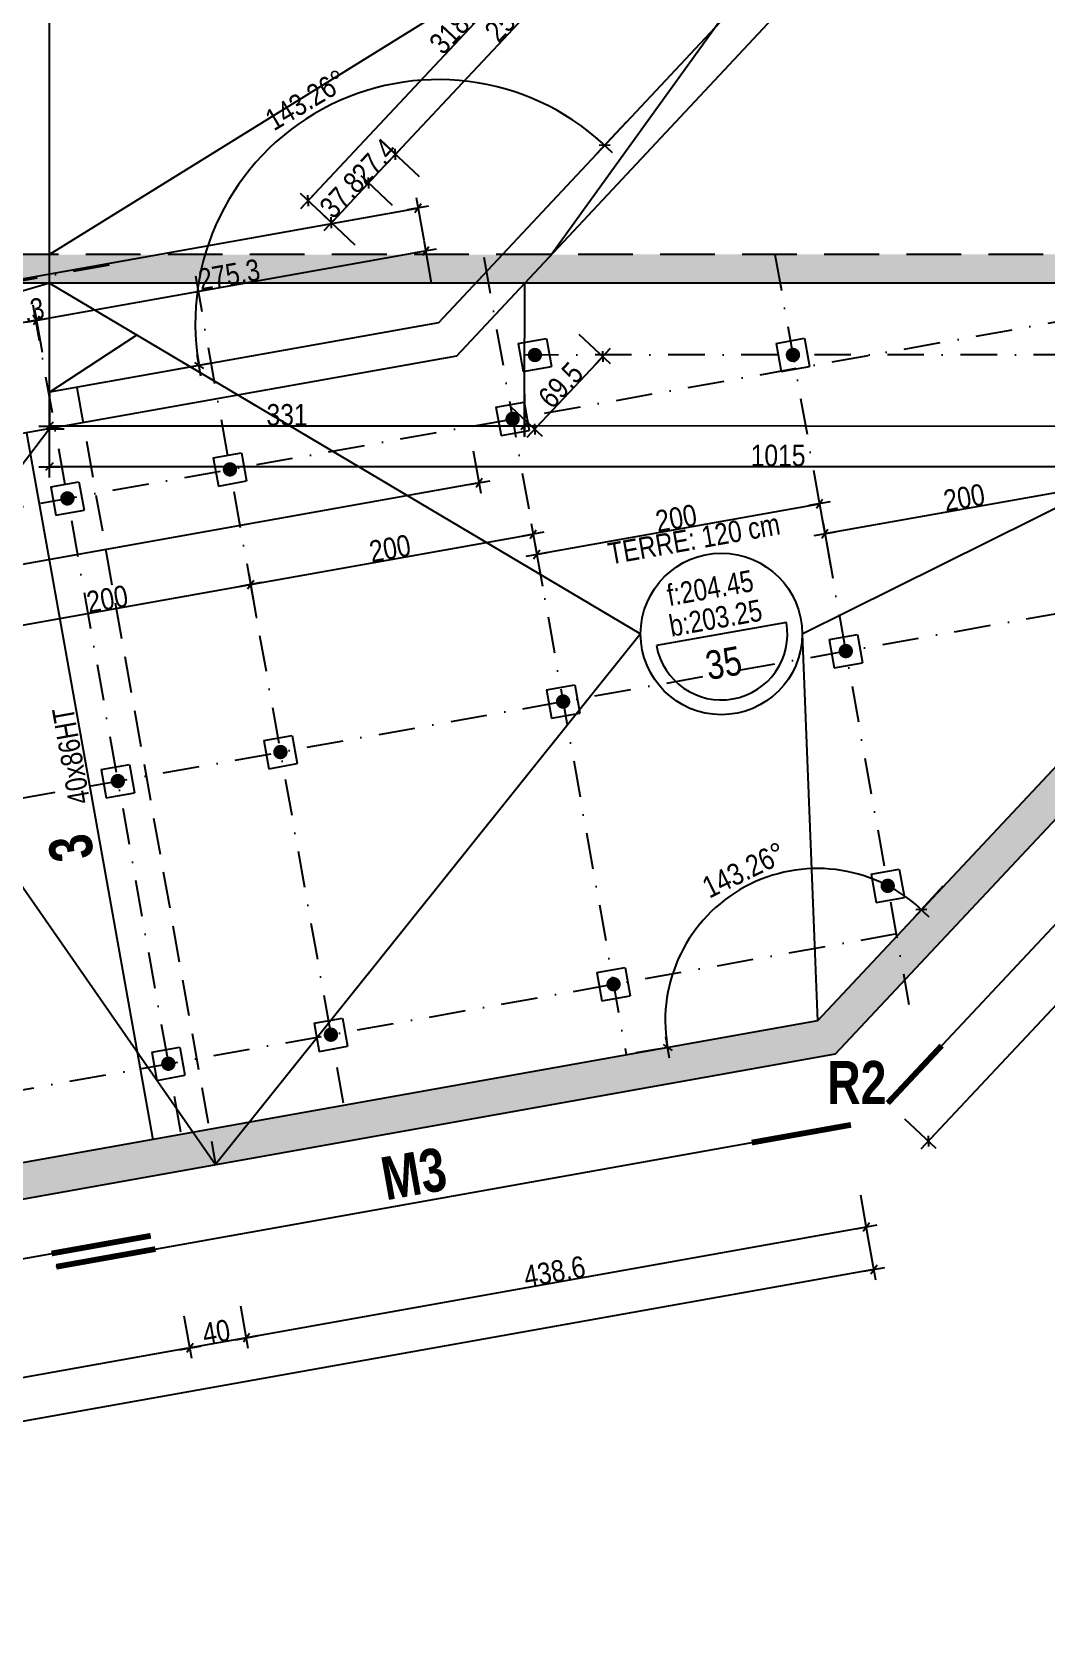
# Model space of a CAD drawing. Header units: millimetres. Extents: x -18089 to -10820, y 354 to 4554.
# Drawn here: x -13844 to -13138, y 2661 to 3779 of the extents above; entities that cross this region are included whole.
import ezdxf
from ezdxf.enums import TextEntityAlignment as Align

# ---------------------------------------------------------------- set-up
doc = ezdxf.new("R2010")
doc.units = ezdxf.units.MM
for name, pattern in [('CACHEx2', [19.05, 12.7, -6.35]), ('INTERROMPU2', [9.525, 6.35, -3.175]), ('TIRETPTX2', [50.8, 25.4, -12.7, 0, -12.7])]:
    doc.linetypes.add(name, pattern=pattern)
for name, color, linetype in [('01_cote_gen', 4, 'Continuous'), ('01_linteaux', 3, 'Continuous'), ('01_murs_coup', 5, 'Continuous'), ('01_murs_sup', 2, 'INTERROMPU2'), ('01_poch_murs', 251, 'Continuous'), ('01_texte', 230, 'Continuous'), ('AA_COTES', 2, 'Continuous')]:
    doc.layers.add(name, color=color, linetype=linetype)
doc.styles.add('impact', font='impact.ttf')
doc.styles.add('MATTE_TXT', font='arial.ttf')
doc.styles.add('STYLE2', font='ARIALN.TTF')
doc.dimstyles.new('JB50', dxfattribs={"dimscale": 0.1, "dimtxt": 150, "dimasz": 15, "dimexe": 0.1, "dimexo": 0.1, "dimgap": 0.09, "dimtad": 1, "dimdec": 1, "dimdsep": 46, "dimtxsty": 'STYLE2', "dimblk1": 'BOND_G', "dimblk2": 'BOND_D', "dimsah": 1, "dimcen": 1.5, "dimdle": 0.01, "dimse1": 1, "dimse2": 1, "dimclrd": 4, "dimclre": 2, "dimclrt": 6, "dimazin": 2, "dimtfac": 2.333333, "dimtdec": 1, "dimtix": 1, "dimtmove": 2, "dimatfit": 3, "dimldrblk": 'BOND_G', "dimfxl": 1, "dimtolj": 1, "dimtzin": 0, "dimarcsym": 0})

# ---------------------------------------------------------------- blocks, each defined once
blk = doc.blocks.new('BOND_G')
at = {"layer": 'AA_COTES', "color": 0}
for p, q in [((0, -5), (0, 15)), ((5, 0), (-5, 0)), ((1.77, 1.77), (-1.77, -1.77))]:
    blk.add_line(p, q, dxfattribs=at)
blk = doc.blocks.new('BOND_D')
at = {"layer": 'AA_COTES', "color": 0}
for p, q in [((5, 0), (-5, 0)), ((-1.77, -1.77), (1.77, 1.77)), ((0, 5), (0, -15))]:
    blk.add_line(p, q, dxfattribs=at)
blk = doc.blocks.new('*D616')
at = {"layer": '01_cote_gen', "color": 4, "lineweight": -2, "ltscale": 2, "transparency": 16777216}
blk.add_line((-13258.9, 2916.4), (-14647.5, 2668.4), dxfattribs=at)
at = {"layer": 'DEFPOINTS', "color": 0, "ltscale": 2, "transparency": 16777216}
for p in [(-13273.7, 3007.7), (-14658.4, 2720.8), (-14649, 2668.1)]:
    blk.add_point(p, dxfattribs=at)
at = {"layer": '01_cote_gen', "color": 4, "lineweight": -2, "ltscale": 2, "transparency": 16777216, "xscale": 1.5, "yscale": 1.5, "zscale": 1.5}
for name, p, rotation in [('BOND_G', (-13257.4, 2916.6), 10.12400533052304), ('BOND_D', (-14649, 2668.1), 190.124005330523)]:
    blk.add_blockref(name, p, dxfattribs=dict(at, rotation=rotation))
at = {"layer": '01_cote_gen', "color": 6, "ltscale": 2, "transparency": 16777216, "insert": (-13954.6, 2799.9), "char_height": 15, "attachment_point": 5, "rotation": 10.124, "style": 'STYLE2'}
blk.add_mtext('\\A1;1413.6', dxfattribs=at)
blk = doc.blocks.new('*D617')
at = {"layer": '01_cote_gen', "color": 4, "lineweight": -2, "ltscale": 2, "transparency": 16777216}
blk.add_line((-12717.4, 3542), (-13218.4, 3007.2), dxfattribs=at)
at = {"layer": 'DEFPOINTS', "color": 0, "ltscale": 2, "transparency": 16777216}
for p in [(-12781.2, 3603.8), (-13284.3, 3066.8), (-13219.5, 3006.1)]:
    blk.add_point(p, dxfattribs=at)
at = {"layer": '01_cote_gen', "color": 4, "lineweight": -2, "ltscale": 2, "transparency": 16777216, "xscale": 1.5, "yscale": 1.5, "zscale": 1.5}
for name, p, rotation in [('BOND_G', (-12716.4, 3543.1), 46.8665645760045), ('BOND_D', (-13219.5, 3006.1), 226.8665645760045)]:
    blk.add_blockref(name, p, dxfattribs=dict(at, rotation=rotation))
at = {"layer": '01_cote_gen', "color": 6, "ltscale": 2, "transparency": 16777216, "insert": (-12973.5, 3279.8), "char_height": 15, "attachment_point": 5, "rotation": 46.8666, "style": 'STYLE2'}
blk.add_mtext('\\A1;735.8', dxfattribs=at)
blk = doc.blocks.new('*D630')
at = {"layer": '01_cote_gen', "color": 4, "lineweight": -2, "ltscale": 2, "transparency": 16777216}
blk.add_line((-13533.9, 3464.3), (-14260.6, 3334.5), dxfattribs=at)
at = {"layer": 'DEFPOINTS', "color": 0, "ltscale": 2, "transparency": 16777216}
for p in [(-13542.9, 3523.4), (-14272.6, 3393.2), (-14262.1, 3334.2)]:
    blk.add_point(p, dxfattribs=at)
at = {"layer": '01_cote_gen', "color": 4, "lineweight": -2, "ltscale": 2, "transparency": 16777216, "xscale": 1.5, "yscale": 1.5, "zscale": 1.5}
for name, p, rotation in [('BOND_G', (-13532.4, 3464.5), 10.12400533052304), ('BOND_D', (-14262.1, 3334.2), 190.124005330523)]:
    blk.add_blockref(name, p, dxfattribs=dict(at, rotation=rotation))
at = {"layer": '01_cote_gen', "color": 6, "ltscale": 2, "transparency": 16777216, "insert": (-13898.6, 3406.8), "char_height": 15, "attachment_point": 5, "rotation": 10.124, "style": 'STYLE2'}
blk.add_mtext('\\A1;741.2', dxfattribs=at)
blk = doc.blocks.new('*D637')
at = {"layer": '01_cote_gen', "color": 4, "lineweight": -2, "ltscale": 2, "transparency": 16777216}
for p, q in [((-13840.7, 3577.9), (-13860.7, 3574.3)), ((-13839.2, 3578.1), (-13837.7, 3578.4)), ((-13862.2, 3574), (-13863.6, 3573.8))]:
    blk.add_line(p, q, dxfattribs=at)
at = {"layer": 'DEFPOINTS', "color": 0, "ltscale": 2, "transparency": 16777216}
for p in [(-13860.7, 3574.3), (-13851.7, 3524.2), (-13831.7, 3527.7)]:
    blk.add_point(p, dxfattribs=at)
at = {"layer": '01_cote_gen', "color": 4, "lineweight": -2, "ltscale": 2, "transparency": 16777216, "xscale": 1.5, "yscale": 1.5, "zscale": 1.5}
for name, p, rotation in [('BOND_D', (-13860.7, 3574.3), 10.12400533052304), ('BOND_G', (-13840.7, 3577.9), 190.124005330523)]:
    blk.add_blockref(name, p, dxfattribs=dict(at, rotation=rotation))
at = {"layer": '01_cote_gen', "color": 6, "ltscale": 2, "transparency": 16777216, "insert": (-13852, 3583.6), "char_height": 15, "attachment_point": 5, "rotation": 10.124, "style": 'STYLE2'}
blk.add_mtext('\\A1;20.3', dxfattribs=at)
blk = doc.blocks.new('*D638')
at = {"layer": '01_cote_gen', "color": 4, "lineweight": -2, "ltscale": 2, "transparency": 16777216}
blk.add_line((-13839.2, 3578.1), (-13571.2, 3626), dxfattribs=at)
at = {"layer": 'DEFPOINTS', "color": 0, "ltscale": 2, "transparency": 16777216}
for p in [(-13569.7, 3626.2), (-13560.7, 3576.1), (-13836.7, 3555.7)]:
    blk.add_point(p, dxfattribs=at)
at = {"layer": '01_cote_gen', "color": 4, "lineweight": -2, "ltscale": 2, "transparency": 16777216, "xscale": 1.5, "yscale": 1.5, "zscale": 1.5}
for name, p, rotation in [('BOND_D', (-13569.7, 3626.2), 10.12400533052304), ('BOND_G', (-13840.7, 3577.9), 190.124005330523)]:
    blk.add_blockref(name, p, dxfattribs=dict(at, rotation=rotation))
at = {"layer": '01_cote_gen', "color": 6, "ltscale": 2, "transparency": 16777216, "insert": (-13706.5, 3609.6), "char_height": 15, "attachment_point": 5, "rotation": 10.124, "style": 'STYLE2'}
blk.add_mtext('\\A1;275.3', dxfattribs=at)
blk = doc.blocks.new('*D639')
at = {"layer": '01_cote_gen', "color": 4, "lineweight": -2, "ltscale": 2, "transparency": 16777216}
blk.add_line((-14295.1, 3527.5), (-13576.5, 3655.8), dxfattribs=at)
at = {"layer": 'DEFPOINTS', "color": 0, "ltscale": 2, "transparency": 16777216}
for p in [(-13575, 3656.1), (-13568.4, 3618.9), (-14289.9, 3490)]:
    blk.add_point(p, dxfattribs=at)
at = {"layer": '01_cote_gen', "color": 4, "lineweight": -2, "ltscale": 2, "transparency": 16777216, "xscale": 1.5, "yscale": 1.5, "zscale": 1.5}
for name, p, rotation in [('BOND_D', (-13575, 3656.1), 10.12400533052304), ('BOND_G', (-14296.5, 3527.3), 190.124005330523)]:
    blk.add_blockref(name, p, dxfattribs=dict(at, rotation=rotation))
at = {"layer": '01_cote_gen', "color": 6, "ltscale": 2, "transparency": 16777216, "insert": (-14080.8, 3574.8), "char_height": 15, "attachment_point": 5, "rotation": 10.124, "style": 'STYLE2'}
blk.add_mtext('\\A1;732.9', dxfattribs=at)
blk = doc.blocks.new('*D640')
at = {"layer": '01_cote_gen', "color": 4, "lineweight": -2, "ltscale": 2, "transparency": 16777216}
blk.add_line((-13634.2, 3647), (-13610.5, 3672.4), dxfattribs=at)
at = {"layer": 'DEFPOINTS', "color": 0, "ltscale": 2, "transparency": 16777216}
for p in [(-13609.4, 3673.5), (-13534.9, 3603.7), (-13560.7, 3576.1)]:
    blk.add_point(p, dxfattribs=at)
at = {"layer": '01_cote_gen', "color": 4, "lineweight": -2, "ltscale": 2, "transparency": 16777216, "xscale": 1.5, "yscale": 1.5, "zscale": 1.5}
for name, p, rotation in [('BOND_D', (-13609.4, 3673.5), 46.86656457599384), ('BOND_G', (-13635.3, 3645.9), 226.8665645759938)]:
    blk.add_blockref(name, p, dxfattribs=dict(at, rotation=rotation))
at = {"layer": '01_cote_gen', "color": 6, "ltscale": 2, "transparency": 16777216, "insert": (-13627.9, 3665), "char_height": 15, "attachment_point": 5, "rotation": 46.8666, "style": 'STYLE2'}
blk.add_mtext('\\A1;37.8', dxfattribs=at)
blk = doc.blocks.new('*D641')
at = {"layer": '01_cote_gen', "color": 4, "lineweight": -2, "ltscale": 2, "transparency": 16777216}
for p, q in [((-13590.7, 3693.5), (-13609.4, 3673.5)), ((-13589.7, 3694.6), (-13588.7, 3695.7)), ((-13610.5, 3672.4), (-13611.5, 3671.3))]:
    blk.add_line(p, q, dxfattribs=at)
at = {"layer": 'DEFPOINTS', "color": 0, "ltscale": 2, "transparency": 16777216}
for p in [(-13609.4, 3673.5), (-13516.2, 3623.7), (-13534.9, 3603.7)]:
    blk.add_point(p, dxfattribs=at)
at = {"layer": '01_cote_gen', "color": 4, "lineweight": -2, "ltscale": 2, "transparency": 16777216, "xscale": 1.5, "yscale": 1.5, "zscale": 1.5}
for name, p, rotation in [('BOND_G', (-13590.7, 3693.5), 226.8665645759908), ('BOND_D', (-13609.4, 3673.5), 46.8665645759908)]:
    blk.add_blockref(name, p, dxfattribs=dict(at, rotation=rotation))
at = {"layer": '01_cote_gen', "color": 6, "ltscale": 2, "transparency": 16777216, "insert": (-13605.6, 3688.6), "char_height": 15, "attachment_point": 5, "rotation": 46.8666, "style": 'STYLE2'}
blk.add_mtext('\\A1;27.4', dxfattribs=at)
blk = doc.blocks.new('*D642')
at = {"layer": '01_cote_gen', "color": 4, "lineweight": -2, "ltscale": 2, "transparency": 16777216}
blk.add_line((-13589.7, 3694.6), (-13418.3, 3877.5), dxfattribs=at)
at = {"layer": 'DEFPOINTS', "color": 0, "ltscale": 2, "transparency": 16777216}
for p in [(-13417.3, 3878.6), (-13342.8, 3808.8), (-13516.2, 3623.7)]:
    blk.add_point(p, dxfattribs=at)
at = {"layer": '01_cote_gen', "color": 4, "lineweight": -2, "ltscale": 2, "transparency": 16777216, "xscale": 1.5, "yscale": 1.5, "zscale": 1.5}
for name, p, rotation in [('BOND_D', (-13417.3, 3878.6), 46.86656457600482), ('BOND_G', (-13590.7, 3693.5), 226.8665645760048)]:
    blk.add_blockref(name, p, dxfattribs=dict(at, rotation=rotation))
at = {"layer": '01_cote_gen', "color": 6, "ltscale": 2, "transparency": 16777216, "insert": (-13509.6, 3791.3), "char_height": 15, "attachment_point": 5, "rotation": 46.8666, "style": 'STYLE2'}
blk.add_mtext('\\A1;253.7', dxfattribs=at)
blk = doc.blocks.new('*D643')
at = {"layer": '01_cote_gen', "color": 4, "lineweight": -2, "ltscale": 2, "transparency": 16777216}
blk.add_line((-13650.5, 3662.3), (-13434.6, 3892.8), dxfattribs=at)
at = {"layer": 'DEFPOINTS', "color": 0, "ltscale": 2, "transparency": 16777216}
for p in [(-13433.6, 3893.9), (-13411.8, 3873.5), (-13629.8, 3640.8)]:
    blk.add_point(p, dxfattribs=at)
at = {"layer": '01_cote_gen', "color": 4, "lineweight": -2, "ltscale": 2, "transparency": 16777216, "xscale": 1.5, "yscale": 1.5, "zscale": 1.5}
for name, p, rotation in [('BOND_D', (-13433.6, 3893.9), 46.86656457600027), ('BOND_G', (-13651.5, 3661.2), 226.8665645760003)]:
    blk.add_blockref(name, p, dxfattribs=dict(at, rotation=rotation))
at = {"layer": '01_cote_gen', "color": 6, "ltscale": 2, "transparency": 16777216, "insert": (-13548.2, 3782.8), "char_height": 15, "attachment_point": 5, "rotation": 46.8666, "style": 'STYLE2'}
blk.add_mtext('\\A1;318.8', dxfattribs=at)
blk = doc.blocks.new('*D648')
at = {"layer": '01_cote_gen', "color": 4, "lineweight": -2, "ltscale": 2, "transparency": 16777216}
blk.add_line((-12818.2, 3503.3), (-13499.3, 3504.4), dxfattribs=at)
at = {"layer": 'DEFPOINTS', "color": 0, "ltscale": 2, "transparency": 16777216}
for p in [(-13500.7, 3603.7), (-12816.6, 3602.6), (-13500.8, 3504.4)]:
    blk.add_point(p, dxfattribs=at)
at = {"layer": '01_cote_gen', "color": 4, "lineweight": -2, "ltscale": 2, "transparency": 16777216, "xscale": 1.5, "yscale": 1.5, "zscale": 1.5}
for name, p, rotation in [('BOND_D', (-13500.8, 3504.4), 179.9077689920311), ('BOND_G', (-12816.7, 3503.3), 359.9077689920311)]:
    blk.add_blockref(name, p, dxfattribs=dict(at, rotation=rotation))
at = {"layer": '01_cote_gen', "color": 6, "ltscale": 2, "transparency": 16777216, "insert": (-13103.1, 3511.4), "char_height": 15, "attachment_point": 5, "rotation": 359.9078, "style": 'STYLE2'}
blk.add_mtext('\\A1;684.1', dxfattribs=at)
blk = doc.blocks.new('*D650')
at = {"layer": '01_cote_gen', "color": 4, "lineweight": -2, "ltscale": 2, "transparency": 16777216}
blk.add_arc((-13296.8, 3090), 106, 47.6776, 189.3129, dxfattribs=at)
at = {"layer": 'DEFPOINTS', "color": 0, "ltscale": 2, "transparency": 16777216}
for p in [(-13380.7, 3154.6), (-13243.4, 3146.9), (-13296.8, 3090), (-13446, 3063.3)]:
    blk.add_point(p, dxfattribs=at)
at = {"layer": '01_cote_gen', "color": 4, "lineweight": -2, "ltscale": 2, "transparency": 16777216, "xscale": 1.5, "yscale": 1.5, "zscale": 1.5}
for name, p, rotation in [('BOND_G', (-13224.4, 3167.3), 317.2720988986259), ('BOND_D', (-13401.1, 3071.3), 279.7184793711999)]:
    blk.add_blockref(name, p, dxfattribs=dict(at, rotation=rotation))
at = {"layer": '01_cote_gen', "color": 6, "ltscale": 2, "transparency": 16777216, "insert": (-13348, 3194.9), "char_height": 15, "attachment_point": 5, "rotation": 25.9851, "style": 'STYLE2'}
blk.add_mtext('\\A1;143.26°', dxfattribs=at)
blk = doc.blocks.new('*D651')
at = {"layer": '01_cote_gen', "color": 4, "lineweight": -2, "ltscale": 2, "transparency": 16777216}
blk.add_arc((-13560.7, 3576.1), 169.4, 47.374, 189.6165, dxfattribs=at)
at = {"layer": 'DEFPOINTS', "color": 0, "ltscale": 2, "transparency": 16777216}
for p in [(-13574.4, 3744.9), (-13481.2, 3661), (-13560.7, 3576.1), (-13653.7, 3559.5)]:
    blk.add_point(p, dxfattribs=at)
at = {"layer": '01_cote_gen', "color": 4, "lineweight": -2, "ltscale": 2, "transparency": 16777216, "xscale": 1.5, "yscale": 1.5, "zscale": 1.5}
for name, p, rotation in [('BOND_G', (-13445, 3699.7), 317.1202971794737), ('BOND_D', (-13727.5, 3546.4), 279.870272727015)]:
    blk.add_blockref(name, p, dxfattribs=dict(at, rotation=rotation))
at = {"layer": '01_cote_gen', "color": 6, "ltscale": 2, "transparency": 16777216, "insert": (-13653, 3731.3), "char_height": 15, "attachment_point": 5, "rotation": 30.7478, "style": 'STYLE2'}
blk.add_mtext('\\A1;143.26°', dxfattribs=at)
blk = doc.blocks.new('*D492')
at = {"layer": '01_cote_gen', "color": 4, "lineweight": -2, "ltscale": 2, "transparency": 16777216}
blk.add_line((-13447.3, 3551.6), (-13492.7, 3503.1), dxfattribs=at)
at = {"layer": 'DEFPOINTS', "color": 0, "ltscale": 2, "transparency": 16777216}
for p in [(-13489.7, 3593.4), (-13537.2, 3542.7), (-13493.8, 3502)]:
    blk.add_point(p, dxfattribs=at)
at = {"layer": '01_cote_gen', "color": 4, "lineweight": -2, "ltscale": 2, "transparency": 16777216, "xscale": 1.5, "yscale": 1.5, "zscale": 1.5}
for name, p, rotation in [('BOND_G', (-13446.3, 3552.7), 46.86656457600267), ('BOND_D', (-13493.8, 3502), 226.8665645760027)]:
    blk.add_blockref(name, p, dxfattribs=dict(at, rotation=rotation))
at = {"layer": '01_cote_gen', "color": 6, "ltscale": 2, "transparency": 16777216, "insert": (-13475.6, 3532.6), "char_height": 15, "attachment_point": 5, "rotation": 46.8666, "style": 'STYLE2'}
blk.add_mtext('\\A1;69.5', dxfattribs=at)
blk = doc.blocks.new('*D493')
at = {"layer": '01_cote_gen', "color": 4, "lineweight": -2, "ltscale": 2, "transparency": 16777216}
blk.add_line((-13502.2, 3504.2), (-13830.2, 3504.2), dxfattribs=at)
at = {"layer": 'DEFPOINTS', "color": 0, "ltscale": 2, "transparency": 16777216}
for p in [(-13831.7, 3603.6), (-13500.7, 3565.3), (-13831.7, 3504.2)]:
    blk.add_point(p, dxfattribs=at)
at = {"layer": '01_cote_gen', "color": 4, "lineweight": -2, "ltscale": 2, "transparency": 16777216, "xscale": 1.5, "yscale": 1.5, "zscale": 1.5, "rotation": 180}
blk.add_blockref('BOND_D', (-13831.7, 3504.2), dxfattribs=at)
at = {"layer": '01_cote_gen', "color": 4, "lineweight": -2, "ltscale": 2, "transparency": 16777216, "xscale": 1.5, "yscale": 1.5, "zscale": 1.5}
blk.add_blockref('BOND_G', (-13500.7, 3504.2), dxfattribs=at)
at = {"layer": '01_cote_gen', "color": 6, "ltscale": 2, "transparency": 16777216, "insert": (-13666.2, 3511.9), "char_height": 15, "attachment_point": 5, "style": 'STYLE2'}
blk.add_mtext('\\A1;331', dxfattribs=at)
blk = doc.blocks.new('*D494')
at = {"layer": '01_cote_gen', "color": 4, "lineweight": -2, "ltscale": 2, "transparency": 16777216}
blk.add_line((-12818.2, 3475.9), (-13830.2, 3475.9), dxfattribs=at)
at = {"layer": 'DEFPOINTS', "color": 0, "ltscale": 2, "transparency": 16777216}
for p in [(-13831.7, 3495.8), (-12816.7, 3495.8), (-13831.7, 3475.9)]:
    blk.add_point(p, dxfattribs=at)
at = {"layer": '01_cote_gen', "color": 4, "lineweight": -2, "ltscale": 2, "transparency": 16777216, "xscale": 1.5, "yscale": 1.5, "zscale": 1.5, "rotation": 180}
blk.add_blockref('BOND_D', (-13831.7, 3475.9), dxfattribs=at)
at = {"layer": '01_cote_gen', "color": 4, "lineweight": -2, "ltscale": 2, "transparency": 16777216, "xscale": 1.5, "yscale": 1.5, "zscale": 1.5}
blk.add_blockref('BOND_G', (-12816.7, 3475.9), dxfattribs=at)
at = {"layer": '01_cote_gen', "color": 6, "ltscale": 2, "transparency": 16777216, "insert": (-13324.2, 3483.6), "char_height": 15, "attachment_point": 5, "style": 'STYLE2'}
blk.add_mtext('\\A1;1015', dxfattribs=at)
blk = doc.blocks.new('*D495')
at = {"layer": '01_cote_gen', "color": 4, "lineweight": -2, "ltscale": 2, "transparency": 16777216}
blk.add_line((-13695.9, 2868.8), (-13732.4, 2862.3), dxfattribs=at)
at = {"layer": 'DEFPOINTS', "color": 0, "ltscale": 2, "transparency": 16777216}
for p in [(-13709.9, 2955.3), (-13749.2, 2948.2), (-13733.8, 2862)]:
    blk.add_point(p, dxfattribs=at)
at = {"layer": '01_cote_gen', "color": 4, "lineweight": -2, "ltscale": 2, "transparency": 16777216, "xscale": 1.5, "yscale": 1.5, "zscale": 1.5}
for name, p, rotation in [('BOND_D', (-13733.8, 2862), 190.1240136938187), ('BOND_G', (-13694.5, 2869.1), 10.1240136938187)]:
    blk.add_blockref(name, p, dxfattribs=dict(at, rotation=rotation))
at = {"layer": '01_cote_gen', "color": 6, "ltscale": 2, "transparency": 16777216, "insert": (-13715.5, 2873.1), "char_height": 15, "attachment_point": 5, "rotation": 10.124, "style": 'STYLE2'}
blk.add_mtext('\\A1;40', dxfattribs=at)
blk = doc.blocks.new('*D496')
at = {"layer": '01_cote_gen', "color": 4, "lineweight": -2, "ltscale": 2, "transparency": 16777216}
blk.add_line((-13735.3, 2861.8), (-14123.2, 2792.5), dxfattribs=at)
at = {"layer": 'DEFPOINTS', "color": 0, "ltscale": 2, "transparency": 16777216}
for p in [(-13749.2, 2948.2), (-14140.1, 2878.4), (-14124.7, 2792.2)]:
    blk.add_point(p, dxfattribs=at)
at = {"layer": '01_cote_gen', "color": 4, "lineweight": -2, "ltscale": 2, "transparency": 16777216, "xscale": 1.5, "yscale": 1.5, "zscale": 1.5}
for name, p, rotation in [('BOND_G', (-13733.8, 2862), 10.12401369382293), ('BOND_D', (-14124.7, 2792.2), 190.1240136938229)]:
    blk.add_blockref(name, p, dxfattribs=dict(at, rotation=rotation))
at = {"layer": '01_cote_gen', "color": 6, "ltscale": 2, "transparency": 16777216, "insert": (-13930.6, 2834.7), "char_height": 15, "attachment_point": 5, "rotation": 10.124, "style": 'STYLE2'}
blk.add_mtext('\\A1;397', dxfattribs=at)
blk = doc.blocks.new('*D497')
at = {"layer": '01_cote_gen', "color": 4, "lineweight": -2, "ltscale": 2, "transparency": 16777216}
blk.add_line((-13264.2, 2945.9), (-13693, 2869.3), dxfattribs=at)
at = {"layer": 'DEFPOINTS', "color": 0, "ltscale": 2, "transparency": 16777216}
for p in [(-13273.7, 3007.7), (-13705.5, 2930.6), (-13694.5, 2869.1)]:
    blk.add_point(p, dxfattribs=at)
at = {"layer": '01_cote_gen', "color": 4, "lineweight": -2, "ltscale": 2, "transparency": 16777216, "xscale": 1.5, "yscale": 1.5, "zscale": 1.5}
for name, p, rotation in [('BOND_G', (-13262.7, 2946.2), 10.12401369382341), ('BOND_D', (-13694.5, 2869.1), 190.1240136938234)]:
    blk.add_blockref(name, p, dxfattribs=dict(at, rotation=rotation))
at = {"layer": '01_cote_gen', "color": 6, "ltscale": 2, "transparency": 16777216, "insert": (-13479.9, 2915.2), "char_height": 15, "attachment_point": 5, "rotation": 10.124, "style": 'STYLE2'}
blk.add_mtext('\\A1;438.6', dxfattribs=at)
blk = doc.blocks.new('*D860')
at = {"layer": '01_poch_murs', "color": 4, "lineweight": -2, "transparency": 16777216}
blk.add_line((-13887.1, 3358.9), (-13693.1, 3393.5), dxfattribs=at)
at = {"layer": 'DEFPOINTS', "color": 0, "transparency": 16777216}
for p in [(-13691.6, 3393.8), (-13691.6, 3393.8), (-13888.5, 3358.6)]:
    blk.add_point(p, dxfattribs=at)
at = {"layer": '01_poch_murs', "color": 4, "lineweight": -2, "transparency": 16777216, "xscale": 1.5, "yscale": 1.5, "zscale": 1.5}
for name, p, rotation in [('BOND_D', (-13691.6, 3393.8), 10.12400533048881), ('BOND_G', (-13888.5, 3358.6), 190.1240053304888)]:
    blk.add_blockref(name, p, dxfattribs=dict(at, rotation=rotation))
at = {"layer": '01_poch_murs', "color": 6, "transparency": 16777216, "insert": (-13791.4, 3383.7), "char_height": 15, "attachment_point": 5, "rotation": 10.124, "style": 'STYLE2'}
blk.add_mtext('\\A1;200', dxfattribs=at)
blk = doc.blocks.new('*D861')
at = {"layer": '01_poch_murs', "color": 4, "lineweight": -2, "transparency": 16777216}
blk.add_line((-13690.2, 3394), (-13496.2, 3428.6), dxfattribs=at)
at = {"layer": 'DEFPOINTS', "color": 0, "transparency": 16777216}
for p in [(-13494.8, 3428.9), (-13492.3, 3414.9), (-13691.6, 3393.8)]:
    blk.add_point(p, dxfattribs=at)
at = {"layer": '01_poch_murs', "color": 4, "lineweight": -2, "transparency": 16777216, "xscale": 1.5, "yscale": 1.5, "zscale": 1.5}
for name, p, rotation in [('BOND_D', (-13494.8, 3428.9), 10.12400533048881), ('BOND_G', (-13691.6, 3393.8), 190.1240053304888)]:
    blk.add_blockref(name, p, dxfattribs=dict(at, rotation=rotation))
at = {"layer": '01_poch_murs', "color": 6, "transparency": 16777216, "insert": (-13594.5, 3418.9), "char_height": 15, "attachment_point": 5, "rotation": 10.124, "style": 'STYLE2'}
blk.add_mtext('\\A1;200', dxfattribs=at)
blk = doc.blocks.new('*D862')
at = {"layer": '01_poch_murs', "color": 4, "lineweight": -2, "transparency": 16777216}
blk.add_line((-13490.8, 3415.2), (-13296.8, 3449.8), dxfattribs=at)
at = {"layer": 'DEFPOINTS', "color": 0, "transparency": 16777216}
for p in [(-13295.4, 3450.1), (-13291.6, 3429.2), (-13492.3, 3414.9)]:
    blk.add_point(p, dxfattribs=at)
at = {"layer": '01_poch_murs', "color": 4, "lineweight": -2, "transparency": 16777216, "xscale": 1.5, "yscale": 1.5, "zscale": 1.5}
for name, p, rotation in [('BOND_D', (-13295.4, 3450.1), 10.12400533048881), ('BOND_G', (-13492.3, 3414.9), 190.1240053304888)]:
    blk.add_blockref(name, p, dxfattribs=dict(at, rotation=rotation))
at = {"layer": '01_poch_murs', "color": 6, "transparency": 16777216, "insert": (-13395.2, 3440), "char_height": 15, "attachment_point": 5, "rotation": 10.124, "style": 'STYLE2'}
blk.add_mtext('\\A1;200', dxfattribs=at)
blk = doc.blocks.new('*D863')
at = {"layer": '01_poch_murs', "color": 4, "lineweight": -2, "transparency": 16777216}
blk.add_line((-13290.2, 3429.5), (-13096.2, 3464.1), dxfattribs=at)
at = {"layer": 'DEFPOINTS', "color": 0, "transparency": 16777216}
for p in [(-13101.7, 3503.3), (-13094.8, 3464.4), (-13291.6, 3429.2)]:
    blk.add_point(p, dxfattribs=at)
at = {"layer": '01_poch_murs', "color": 4, "lineweight": -2, "transparency": 16777216, "xscale": 1.5, "yscale": 1.5, "zscale": 1.5}
for name, p, rotation in [('BOND_D', (-13094.8, 3464.4), 10.12400533048881), ('BOND_G', (-13291.6, 3429.2), 190.1240053304888)]:
    blk.add_blockref(name, p, dxfattribs=dict(at, rotation=rotation))
at = {"layer": '01_poch_murs', "color": 6, "transparency": 16777216, "insert": (-13194.6, 3454.3), "char_height": 15, "attachment_point": 5, "rotation": 10.124, "style": 'STYLE2'}
blk.add_mtext('\\A1;200', dxfattribs=at)

msp = doc.modelspace()

# ---------------------------------------------------------------- hatches: boundary and pattern name
at = {"layer": '01_murs_sup', "ltscale": 2}
h = msp.add_hatch(dxfattribs=at)
h.set_pattern_fill('DASH', color=256, scale=2.5, angle=145.12401)
h.set_pattern_definition([(145.124005, (-20168.725, 70469.525), (-11.05053765, -1.9731777), [7.9375, -7.9375])])
h.paths.add_polyline_path([(-12760.83, 4332.78), (-12780.83, 4332.78), (-12780.75, 3623.78), (-12796.7, 3623.77), (-12815.44, 3603.77), (-12781.18, 3603.78), (-12427.53, 3603.82), (-12427.53, 3623.82), (-12760.75, 3623.78)])
h.paths.add_polyline_path([(-13481.93, 3623.69), (-13500.67, 3603.69), (-12815.44, 3603.77), (-12796.7, 3623.77)])
h.paths.add_polyline_path([(-13481.93, 3623.69), (-13516.19, 3623.69), (-13534.93, 3603.68), (-13500.67, 3603.69)])
h.paths.add_polyline_path([(-13707.44, 3623.66), (-13733.36, 3603.66), (-13534.93, 3603.68), (-13516.19, 3623.69)])
h.paths.add_polyline_path([(-13707.44, 3623.66), (-13831.74, 3623.65), (-13831.74, 3603.65), (-13733.36, 3603.66)])
h.paths.add_polyline_path([(-13831.74, 3623.65), (-13851.74, 3623.64), (-13851.74, 3603.64), (-13831.74, 3603.65)])
h.paths.add_polyline_path([(-12783.9, 3871.43), (-12757.29, 3871.43), (-12757.29, 3902.66), (-12783.9, 3902.66)], flags=25)
h.paths.add_polyline_path([(-12802.57, 3842.87), (-12775.95, 3842.87), (-12775.96, 3874.1), (-12802.57, 3874.1)], flags=25)
h.paths.add_polyline_path([(-13728.5, 3589.89), (-13678.78, 3598.77), (-13684.27, 3629.51), (-13733.99, 3620.63)], flags=9)
at = {"layer": '01_poch_murs', "ltscale": 2}
h = msp.add_hatch(color=256, dxfattribs=at)
h.dxf.hatch_style = 1
h.paths.add_polyline_path([(-13481.93, 3623.69), (-13516.19, 3623.69), (-13534.93, 3603.68), (-13500.67, 3603.69)])
h = msp.add_hatch(color=256, dxfattribs=at)
h.dxf.hatch_style = 1
h.paths.add_polyline_path([(-13284.26, 3066.8), (-12816.03, 3566.58), (-12815.44, 3603.77), (-13296.83, 3089.95), (-14680.21, 2842.94), (-14675.82, 2818.32)])
h.paths.add_polyline_path([(-14294.71, 2912.47), (-14290.03, 2886.27), (-14259.29, 2891.76), (-14263.97, 2917.96)], flags=25)
h = msp.add_hatch(color=256, dxfattribs=at)
h.dxf.hatch_style = 1
h.paths.add_polyline_path([(-13885.11, 3492.82), (-13883.7, 3518.46), (-14088.1, 3481.97), (-14076.86, 3458.58)])
h.paths.add_polyline_path([(-14076.86, 3458.58), (-14088.1, 3481.97), (-14282.27, 3447.3), (-14277.87, 3422.69)])
h.paths.add_polyline_path([(-13869.28, 3564.75), (-13828.97, 3571.95), (-13834.46, 3602.69), (-13874.77, 3595.5)], flags=25)
h.paths.add_polyline_path([(-13851.73, 3498.78), (-13851.73, 3524.17), (-13883.7, 3518.46), (-13885.11, 3492.82)])

# ---------------------------------------------------------------- linework, layer by layer
at = {"layer": '01_cote_gen', "ltscale": 2}
for p, q in [((-13500.8, 3526.85), (-13500.67, 3603.69)), ((-13831.73, 3502.35), (-13821.43, 3502.35))]:
    msp.add_line(p, q, dxfattribs=at)
at = {"layer": '01_cote_gen'}
for points in [[(-13342.53, 3005.1), (-13273.47, 3017.43)], [(-13830.23, 2927.84), (-13761.16, 2940.18)], [(-13826.93, 2918.6), (-13757.87, 2930.94)]]:
    msp.add_lwpolyline(points, dxfattribs=at)
at = {"layer": '01_linteaux', "linetype": 'CACHEx2', "ltscale": 3}
msp.add_line((-12796.7, 3623.77), (-13851.74, 3623.64), dxfattribs=at)
at = {"layer": '01_linteaux', "linetype": 'CACHEx2', "ltscale": 2}
for p, q in [((-13831.73, 3527.74), (-13831.73, 3502.35)), ((-13812.69, 3531.14), (-13716.02, 2989.71))]:
    msp.add_line(p, q, dxfattribs=at)
at = {"layer": '01_murs_coup'}
for p, q in [((-13831.73, 3527.74), (-13831.83, 4312.71)), ((-13342.77, 3808.8), (-13560.75, 3576.13)), ((-13317.77, 3798.92), (-13548.18, 3552.98)), ((-12796.7, 3623.77), (-13296.83, 3089.95)), ((-13284.26, 3066.8), (-12781.18, 3603.78)), ((-13560.75, 3576.13), (-13831.73, 3527.74)), ((-13548.18, 3552.98), (-14277.87, 3422.69)), ((-13296.83, 3089.95), (-14680.21, 2842.94)), ((-14675.82, 2818.32), (-13284.26, 3066.8))]:
    msp.add_line(p, q, dxfattribs=at)
at = {"layer": '01_murs_coup', "color": 2, "linetype": 'TIRETPTX2'}
for p, q in [((-13326.38, 3623.71), (-13233.1, 3101.33)), ((-14766.87, 3442.03), (-13766.55, 3620.65)), ((-13529.19, 3621.75), (-13429.99, 3066.17)), ((-14739.62, 3289.44), (-12979.39, 3603.75)), ((-13730.06, 3608.91), (-13626.87, 3031.02)), ((-13843.29, 3588.69), (-13740.1, 3010.8)), ((-12815.43, 3553.77), (-13500.67, 3553.69)), ((-14704.47, 3092.56), (-13011.1, 3394.92)), ((-14669.31, 2895.67), (-13239.68, 3150.95))]:
    msp.add_line(p, q, dxfattribs=at)
at = {"layer": '01_murs_coup', "color": 2, "ltscale": 2}
for p, q in [((-13500.67, 3603.69), (-13851.74, 3603.64)), ((-12815.44, 3603.77), (-13500.67, 3603.69)), ((-13505.18, 3561.77), (-13485.49, 3565.29)), ((-13505.18, 3561.77), (-13501.67, 3542.09)), ((-13485.49, 3565.29), (-13481.98, 3545.6)), ((-13325.48, 3561.8), (-13305.79, 3565.31)), ((-13325.48, 3561.8), (-13321.96, 3542.11)), ((-13305.79, 3565.31), (-13302.27, 3545.62)), ((-13501.67, 3542.09), (-13481.98, 3545.6)), ((-13321.96, 3542.11), (-13302.27, 3545.62)), ((-13520.69, 3517.25), (-13501, 3520.77)), ((-13520.69, 3517.25), (-13517.17, 3497.57)), ((-13501, 3520.77), (-13497.48, 3501.08)), ((-13847.68, 3499.5), (-13759.79, 3007.29)), ((-13517.17, 3497.57), (-13497.48, 3501.08)), ((-13717.57, 3482.1), (-13697.89, 3485.61)), ((-13717.57, 3482.1), (-13714.06, 3462.41)), ((-13697.89, 3485.61), (-13694.37, 3465.93)), ((-13830.8, 3461.88), (-13811.11, 3465.4)), ((-13811.11, 3465.4), (-13807.6, 3445.71)), ((-13714.06, 3462.41), (-13694.37, 3465.93)), ((-13830.8, 3461.88), (-13827.29, 3442.19)), ((-13827.29, 3442.19), (-13807.6, 3445.71)), ((-13288.65, 3355.52), (-13268.96, 3359.04)), ((-13288.65, 3355.52), (-13285.13, 3335.84)), ((-13268.96, 3359.04), (-13265.44, 3339.35)), ((-13285.13, 3335.84), (-13265.44, 3339.35)), ((-13485.53, 3320.37), (-13465.84, 3323.88)), ((-13485.53, 3320.37), (-13482.02, 3300.68)), ((-13465.84, 3323.88), (-13462.33, 3304.2)), ((-13482.02, 3300.68), (-13462.33, 3304.2)), ((-13682.42, 3285.21), (-13662.73, 3288.73)), ((-13662.73, 3288.73), (-13659.21, 3269.04)), ((-13682.42, 3285.21), (-13678.9, 3265.52)), ((-13795.65, 3265), (-13775.96, 3268.51)), ((-13795.65, 3265), (-13792.13, 3245.31)), ((-13775.96, 3268.51), (-13772.44, 3248.82)), ((-13678.9, 3265.52), (-13659.21, 3269.04)), ((-13792.13, 3245.31), (-13772.44, 3248.82)), ((-13259.45, 3192), (-13239.76, 3195.52)), ((-13259.45, 3192), (-13255.93, 3172.32)), ((-13239.76, 3195.52), (-13236.24, 3175.83)), ((-13255.93, 3172.32), (-13236.24, 3175.83)), ((-13450.38, 3123.48), (-13430.69, 3127)), ((-13450.38, 3123.48), (-13446.86, 3103.79)), ((-13430.69, 3127), (-13427.17, 3107.31)), ((-13446.86, 3103.79), (-13427.17, 3107.31)), ((-13647.26, 3088.33), (-13627.57, 3091.84)), ((-13647.26, 3088.33), (-13643.75, 3068.64)), ((-13627.57, 3091.84), (-13624.06, 3072.15)), ((-13760.49, 3068.11), (-13740.8, 3071.63)), ((-13760.49, 3068.11), (-13756.97, 3048.42)), ((-13740.8, 3071.63), (-13737.29, 3051.94)), ((-13643.75, 3068.64), (-13624.06, 3072.15)), ((-13756.97, 3048.42), (-13737.29, 3051.94))]:
    msp.add_line(p, q, dxfattribs=at)
at = {"layer": '01_murs_coup', "color": 2, "ltscale": 2, "const_width": 5}
for points in [[(-13496.08, 3553.69, 1), (-13491.08, 3553.69, 1)], [(-13316.38, 3553.71, 1), (-13311.38, 3553.71, 1)], [(-13511.59, 3509.17, 1), (-13506.59, 3509.17, 1)], [(-13708.47, 3474.01, 1), (-13703.47, 3474.01, 1)], [(-13821.7, 3453.79, 1), (-13816.7, 3453.79, 1)], [(-13279.54, 3347.44, 1), (-13274.54, 3347.44, 1)], [(-13476.43, 3312.28, 1), (-13471.43, 3312.28, 1)], [(-13673.32, 3277.13, 1), (-13668.32, 3277.13, 1)], [(-13786.54, 3256.91, 1), (-13781.54, 3256.91, 1)], [(-13250.35, 3183.92, 1), (-13245.35, 3183.92, 1)], [(-13441.27, 3115.4, 1), (-13436.27, 3115.4, 1)], [(-13638.16, 3080.24, 1), (-13633.16, 3080.24, 1)], [(-13751.39, 3060.02, 1), (-13746.39, 3060.02, 1)]]:
    msp.add_lwpolyline(points, format="xyb", close=True, dxfattribs=at)
at = {"layer": '01_texte'}
for p, q in [((-13199.58, 4015.6), (-13831.74, 3623.65)), ((-13199.58, 4015.6), (-13481.93, 3623.69)), ((-13831.74, 3603.65), (-13892.56, 3585.91)), ((-13831.74, 3603.65), (-13419.92, 3359.37)), ((-13307.46, 3359.37), (-12815.44, 3603.77)), ((-13831.73, 3527.74), (-13770.99, 3567.62)), ((-13247.77, 3032.62), (-12744.69, 3569.59)), ((-13831.73, 3502.35), (-13957.13, 3336.55)), ((-13318.43, 3367.46), (-13408.95, 3351.29)), ((-13419.92, 3359.37), (-13716.02, 2989.71)), ((-13307.46, 3359.37), (-13296.83, 3089.95)), ((-13957.13, 3336.55), (-13716.02, 2989.71)), ((-13826.93, 2918.6), (-13273.47, 3017.43)), ((-14249.8, 2852.93), (-13761.16, 2940.18))]:
    msp.add_line(p, q, dxfattribs=at)
at = {"layer": '01_texte', "const_width": 4}
for points in [[(-13247.77, 3032.62), (-13210.29, 3072.62)], [(-13342.53, 3005.1), (-13273.47, 3017.43)], [(-13830.23, 2927.84), (-13761.16, 2940.18)], [(-13826.93, 2918.6), (-13757.87, 2930.94)]]:
    msp.add_lwpolyline(points, dxfattribs=at)
at = {"layer": '01_texte'}
msp.add_circle((-13363.69, 3359.37), 56.23, dxfattribs=at)
msp.add_arc((-13363.69, 3359.37), 45.97, 190.12401, 10.12401, dxfattribs=at)

# ---------------------------------------------------------------- texts
at = {"layer": '01_texte', "style": 'MATTE_TXT', "width": 0.8}
for s, height, rotation, p in [('TERRE: 120 cm', 15, 10.12401, (-13380.68, 3413.89)), ('f:204.45', 15, 10.12401, (-13369.39, 3379.64)), ('b:203.25', 15, 10.12401, (-13365.65, 3358.71)), ('35', 20, 10.12401, (-13359.35, 3323.45)), ('40x86HT', 15, 100.12401, (-13804.83, 3276.54))]:
    msp.add_text(s, height=height, rotation=rotation, dxfattribs=at).set_placement(p, align=Align.BOTTOM_CENTER)
at = {"layer": '01_texte', "style": 'impact'}
for s, rotation, p in [('3', 100.12401, (-13793.25, 3214.56)), ('M3', 10.12401, (-13573.72, 2959.86))]:
    msp.add_text(s, height=30, rotation=rotation, dxfattribs=at).set_placement(p, align=Align.BOTTOM_CENTER)
msp.add_text('R2', height=30, dxfattribs=at).set_placement((-13269.35, 3022.94), align=Align.BOTTOM_CENTER)

# ---------------------------------------------------------------- dimensions: what is measured, and where the dimension line sits
at = {"layer": '01_cote_gen', "ltscale": 2}
for p1, p2, distance, picture, middle in [((-13629.79, 3640.81), (-13411.8, 3873.48), 29.82, '*D643', (-13548.15, 3782.78)), ((-13516.19, 3623.69), (-13342.77, 3808.8), 102.1, '*D642', (-13509.59, 3791.29)), ((-13516.19, 3623.69), (-13534.93, 3603.68), -102.1, '*D641', (-13605.58, 3688.65)), ((-13560.75, 3576.13), (-13534.93, 3603.68), 102.1, '*D640', (-13627.95, 3664.96)), ((-12781.18, 3603.78), (-13284.26, 3066.8), 88.8, '*D617', (-12973.51, 3279.82)), ((-13489.73, 3593.43), (-13537.23, 3542.72), 59.55, '*D492', (-13475.61, 3532.6)), ((-13273.71, 3007.73), (-13705.47, 2930.64), 62.55, '*D497', (-13479.94, 2915.16)), ((-13709.86, 2955.25), (-13749.24, 2948.22), 87.55, '*D495', (-13715.51, 2873.09)), ((-13749.24, 2948.22), (-14140.06, 2878.44), 87.55, '*D496', (-13930.61, 2834.69))]:
    dim = msp.add_aligned_dim(p1=p1, p2=p2, distance=distance, dimstyle='JB50', dxfattribs=at)
    dim.commit()
    dim.dimension.update_dxf_attribs({"geometry": picture, "text_midpoint": middle})
for base, center, p1, p2, picture, middle in [((-13574.39, 3744.94), (-13560.75, 3576.13), (-13653.73, 3559.53), (-13481.19, 3661.05), '*D651', (-13653.03, 3731.25)), ((-13380.75, 3154.65), (-13296.83, 3089.95), (-13445.97, 3063.32), (-13243.44, 3146.94), '*D650', (-13348, 3194.94))]:
    dim = msp.add_angular_dim_3p(base=base, center=center, p1=p1, p2=p2, dimstyle='JB50', dxfattribs=at)
    dim.commit()
    dim.dimension.update_dxf_attribs({"geometry": picture, "text_midpoint": middle, "dimtype": 165})
for base, p1, p2, angle, picture, middle, dimtype in [((-13575.03, 3656.1), (-14289.9, 3490.02), (-13568.38, 3618.85), 10.12401, '*D639', (-14080.82, 3574.82), 160), ((-13500.83, 3504.35), (-12816.55, 3602.59), (-13500.67, 3603.69), 179.90777, '*D648', (-13103.09, 3511.38), 161)]:
    dim = msp.add_linear_dim(base=base, p1=p1, p2=p2, angle=angle, dimstyle='JB50', dxfattribs=at)
    dim.commit()
    dim.dimension.update_dxf_attribs({"geometry": picture, "text_midpoint": middle, "dimtype": dimtype})
for base, p1, p2, picture, middle in [((-13569.69, 3626.24), (-13836.72, 3555.7), (-13560.75, 3576.13), '*D638', (-13706.53, 3609.59)), ((-13860.68, 3574.28), (-13831.73, 3527.74), (-13851.73, 3524.17), '*D637', (-13852.03, 3583.61)), ((-14262.08, 3334.23), (-13542.91, 3523.45), (-14272.6, 3393.15), '*D630', (-13898.56, 3406.8)), ((-14649, 2668.15), (-13273.71, 3007.73), (-14658.4, 2720.81), '*D616', (-13954.57, 2799.93))]:
    dim = msp.add_linear_dim(base=base, p1=p1, p2=p2, angle=10.12401, dimstyle='JB50', dxfattribs=at)
    dim.commit()
    dim.dimension.update_dxf_attribs({"geometry": picture, "text_midpoint": middle})
for base, p1, p2, picture, middle in [((-13831.74, 3504.22), (-13500.73, 3565.27), (-13831.74, 3603.65), '*D493', (-13666.24, 3511.89)), ((-13831.74, 3475.9), (-12816.72, 3495.75), (-13831.74, 3495.75), '*D494', (-13324.23, 3483.57))]:
    dim = msp.add_linear_dim(base=base, p1=p1, p2=p2, dimstyle='JB50', dxfattribs=at)
    dim.commit()
    dim.dimension.update_dxf_attribs({"geometry": picture, "text_midpoint": middle})
at = {"layer": '01_poch_murs'}
for base, p1, p2, picture, middle in [((-13094.76, 3464.37), (-13291.65, 3429.22), (-13101.72, 3503.32), '*D863', (-13194.55, 3454.34)), ((-13295.37, 3450.06), (-13492.25, 3414.9), (-13291.65, 3429.22), '*D862', (-13395.16, 3440.03)), ((-13494.76, 3428.91), (-13691.64, 3393.75), (-13492.25, 3414.9), '*D861', (-13594.55, 3418.88)), ((-13691.64, 3393.75), (-13888.53, 3358.6), (-13691.64, 3393.75), '*D860', (-13791.43, 3383.72))]:
    dim = msp.add_linear_dim(base=base, p1=p1, p2=p2, angle=190.12401, dimstyle='JB50', dxfattribs=at)
    dim.commit()
    dim.dimension.update_dxf_attribs({"geometry": picture, "text_midpoint": middle})

doc.saveas('drawing.dxf')
